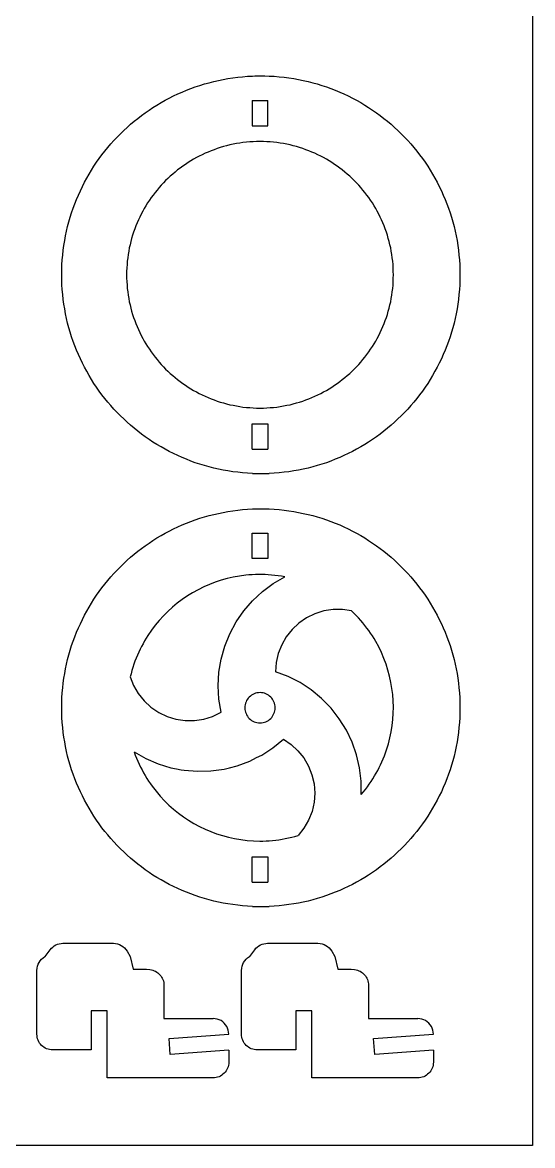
# Model space of a CAD drawing. Extents: x -322 to 322, y -250 to 250.
# Drawn here: x 222.2 to 322.5, y -249.5 to -28.4 of the extents above; entities that cross this region are included whole.
import ezdxf

# ---------------------------------------------------------------- set-up
doc = ezdxf.new("R2010")
doc.units = 0
doc.header["$MEASUREMENT"] = 0
doc.layers.get('0').update_dxf_attribs({"linetype": 'CONTINUOUS'})

msp = doc.modelspace()

# ---------------------------------------------------------------- linework, layer by layer
for p, q in [((322.5, 249.5), (322.5, -249.5)), ((259.79, -39.98), (260.72, -39.77)), ((260.72, -39.77), (261.65, -39.58)), ((261.65, -39.58), (262.6, -39.41)), ((262.6, -39.41), (263.55, -39.26)), ((263.55, -39.26), (264.51, -39.14)), ((264.51, -39.14), (265.47, -39.04)), ((265.47, -39.04), (266.45, -38.96)), ((266.45, -38.96), (267.43, -38.91)), ((267.43, -38.91), (267.91, -38.89)), ((267.91, -38.89), (268.89, -38.88)), ((268.89, -38.88), (269.88, -38.89)), ((269.88, -38.89), (270.7, -38.91)), ((270.7, -38.91), (271.68, -38.96)), ((271.68, -38.96), (272.66, -39.04)), ((272.66, -39.04), (273.62, -39.14)), ((273.62, -39.14), (274.58, -39.26)), ((274.58, -39.26), (275.53, -39.41)), ((275.53, -39.41), (276.48, -39.58)), ((276.48, -39.58), (277.41, -39.77)), ((277.41, -39.77), (278.34, -39.98)), ((253.56, -42.06), (254.42, -41.7)), ((254.42, -41.7), (255.29, -41.37)), ((255.29, -41.37), (256.17, -41.05)), ((256.17, -41.05), (257.06, -40.75)), ((257.06, -40.75), (257.96, -40.47)), ((257.96, -40.47), (258.87, -40.22)), ((258.87, -40.22), (259.79, -39.98)), ((278.34, -39.98), (279.26, -40.22)), ((279.26, -40.22), (280.16, -40.47)), ((280.16, -40.47), (281.06, -40.75)), ((281.06, -40.75), (281.95, -41.05)), ((281.95, -41.05), (282.84, -41.37)), ((282.84, -41.37), (283.71, -41.7)), ((283.71, -41.7), (284.57, -42.06)), ((248.63, -44.62), (249.43, -44.15)), ((249.43, -44.15), (250.23, -43.69)), ((250.23, -43.69), (251.05, -43.26)), ((251.05, -43.26), (251.87, -42.84)), ((251.87, -42.84), (252.71, -42.44)), ((252.71, -42.44), (253.56, -42.06)), ((267.33, -43.7), (270.46, -43.7)), ((267.33, -43.7), (267.33, -48.69)), ((270.46, -48.69), (270.46, -43.7)), ((284.57, -42.06), (285.42, -42.44)), ((285.42, -42.44), (286.25, -42.84)), ((286.25, -42.84), (287.08, -43.26)), ((287.08, -43.26), (287.9, -43.69)), ((287.9, -43.69), (288.7, -44.15)), ((288.7, -44.15), (289.49, -44.62)), ((245.59, -46.68), (246.33, -46.14)), ((246.33, -46.14), (247.09, -45.62)), ((247.09, -45.62), (247.85, -45.11)), ((247.85, -45.11), (248.63, -44.62)), ((289.49, -44.62), (290.27, -45.11)), ((290.27, -45.11), (291.04, -45.62)), ((291.04, -45.62), (291.79, -46.14)), ((291.79, -46.14), (292.54, -46.68)), ((242.76, -49.02), (243.45, -48.41)), ((243.45, -48.41), (244.15, -47.82)), ((244.15, -47.82), (244.86, -47.24)), ((244.86, -47.24), (245.59, -46.68)), ((292.54, -46.68), (293.26, -47.24)), ((293.26, -47.24), (293.98, -47.82)), ((293.98, -47.82), (294.68, -48.41)), ((294.68, -48.41), (295.36, -49.02)), ((240.8, -50.93), (241.44, -50.28)), ((241.44, -50.28), (242.09, -49.64)), ((242.09, -49.64), (242.76, -49.02)), ((267.33, -48.69), (270.46, -48.69)), ((295.36, -49.02), (296.03, -49.64)), ((296.03, -49.64), (296.69, -50.28)), ((296.69, -50.28), (297.33, -50.93)), ((238.39, -53.69), (238.96, -52.98)), ((238.96, -52.98), (239.56, -52.28)), ((239.56, -52.28), (240.17, -51.6)), ((240.17, -51.6), (240.8, -50.93)), ((261.09, -52.99), (260.48, -53.19)), ((261.71, -52.81), (261.09, -52.99)), ((262.34, -52.64), (261.71, -52.81)), ((262.97, -52.49), (262.34, -52.64)), ((263.61, -52.35), (262.97, -52.49)), ((264.25, -52.22), (263.61, -52.35)), ((264.9, -52.12), (264.25, -52.22)), ((265.55, -52.03), (264.9, -52.12)), ((266.21, -51.95), (265.55, -52.03)), ((266.88, -51.89), (266.21, -51.95)), ((267.55, -51.85), (266.88, -51.89)), ((268.22, -51.82), (267.55, -51.85)), ((268.9, -51.81), (268.22, -51.82)), ((269.57, -51.82), (268.9, -51.81)), ((270.25, -51.85), (269.57, -51.82)), ((270.91, -51.89), (270.25, -51.85)), ((271.58, -51.95), (270.91, -51.89)), ((272.24, -52.03), (271.58, -51.95)), ((272.89, -52.12), (272.24, -52.03)), ((273.54, -52.22), (272.89, -52.12)), ((274.18, -52.35), (273.54, -52.22)), ((274.82, -52.49), (274.18, -52.35)), ((275.45, -52.64), (274.82, -52.49)), ((276.08, -52.81), (275.45, -52.64)), ((276.7, -52.99), (276.08, -52.81)), ((277.31, -53.19), (276.7, -52.99)), ((297.33, -50.93), (297.96, -51.6)), ((297.96, -51.6), (298.57, -52.28)), ((298.57, -52.28), (299.16, -52.98)), ((299.16, -52.98), (299.74, -53.69)), ((236.75, -55.9), (237.28, -55.15)), ((237.28, -55.15), (237.82, -54.41)), ((237.82, -54.41), (238.39, -53.69)), ((256.39, -54.98), (255.84, -55.29)), ((256.95, -54.69), (256.39, -54.98)), ((257.52, -54.4), (256.95, -54.69)), ((258.1, -54.13), (257.52, -54.4)), ((258.68, -53.88), (258.1, -54.13)), ((259.28, -53.63), (258.68, -53.88)), ((259.87, -53.41), (259.28, -53.63)), ((260.48, -53.19), (259.87, -53.41)), ((277.92, -53.41), (277.31, -53.19)), ((278.52, -53.63), (277.92, -53.41)), ((279.11, -53.88), (278.52, -53.63)), ((279.69, -54.13), (279.11, -53.88)), ((280.27, -54.4), (279.69, -54.13)), ((280.84, -54.69), (280.27, -54.4)), ((281.4, -54.98), (280.84, -54.69)), ((281.95, -55.29), (281.4, -54.98)), ((299.74, -53.69), (300.3, -54.41)), ((300.3, -54.41), (300.85, -55.15)), ((300.85, -55.15), (301.38, -55.9)), ((235.27, -58.23), (235.75, -57.44)), ((235.75, -57.44), (236.24, -56.67)), ((236.24, -56.67), (236.75, -55.9)), ((252.7, -57.41), (252.21, -57.81)), ((253.2, -57.03), (252.7, -57.41)), ((253.71, -56.66), (253.2, -57.03)), ((254.23, -56.3), (253.71, -56.66)), ((254.75, -55.95), (254.23, -56.3)), ((255.29, -55.61), (254.75, -55.95)), ((255.84, -55.29), (255.29, -55.61)), ((282.5, -55.61), (281.95, -55.29)), ((283.04, -55.95), (282.5, -55.61)), ((283.56, -56.3), (283.04, -55.95)), ((284.08, -56.66), (283.56, -56.3)), ((284.59, -57.03), (284.08, -56.66)), ((285.09, -57.41), (284.59, -57.03)), ((285.58, -57.81), (285.09, -57.41)), ((301.38, -55.9), (301.89, -56.67)), ((301.89, -56.67), (302.38, -57.44)), ((302.38, -57.44), (302.86, -58.23)), ((234.38, -59.84), (234.82, -59.03)), ((234.82, -59.03), (235.27, -58.23)), ((250.34, -59.5), (249.9, -59.95)), ((250.79, -59.06), (250.34, -59.5)), ((251.25, -58.63), (250.79, -59.06)), ((251.73, -58.21), (251.25, -58.63)), ((252.21, -57.81), (251.73, -58.21)), ((286.06, -58.21), (285.58, -57.81)), ((286.54, -58.63), (286.06, -58.21)), ((287, -59.06), (286.54, -58.63)), ((287.45, -59.5), (287, -59.06)), ((287.89, -59.95), (287.45, -59.5)), ((302.86, -58.23), (303.31, -59.03)), ((303.31, -59.03), (303.75, -59.84)), ((233.17, -62.34), (233.56, -61.5)), ((233.56, -61.5), (233.96, -60.66)), ((233.96, -60.66), (234.38, -59.84)), ((248.25, -61.85), (247.87, -62.35)), ((248.65, -61.36), (248.25, -61.85)), ((249.06, -60.88), (248.65, -61.36)), ((249.47, -60.41), (249.06, -60.88)), ((249.9, -59.95), (249.47, -60.41)), ((288.32, -60.41), (287.89, -59.95)), ((288.73, -60.88), (288.32, -60.41)), ((289.14, -61.36), (288.73, -60.88)), ((289.54, -61.85), (289.14, -61.36)), ((289.92, -62.35), (289.54, -61.85)), ((303.75, -59.84), (304.17, -60.66)), ((304.17, -60.66), (304.57, -61.5)), ((304.57, -61.5), (304.95, -62.34)), ((232.15, -64.93), (232.47, -64.06)), ((232.47, -64.06), (232.81, -63.19)), ((232.81, -63.19), (233.17, -62.34)), ((246.79, -63.91), (246.46, -64.45)), ((247.14, -63.38), (246.79, -63.91)), ((247.5, -62.86), (247.14, -63.38)), ((247.87, -62.35), (247.5, -62.86)), ((290.29, -62.86), (289.92, -62.35)), ((290.65, -63.38), (290.29, -62.86)), ((291, -63.91), (290.65, -63.38)), ((291.33, -64.45), (291, -63.91)), ((304.95, -62.34), (305.32, -63.19)), ((305.32, -63.19), (305.66, -64.06)), ((305.66, -64.06), (305.98, -64.93)), ((231.56, -66.71), (231.84, -65.82)), ((231.84, -65.82), (232.15, -64.93)), ((245.53, -66.11), (245.25, -66.68)), ((245.83, -65.55), (245.53, -66.11)), ((246.13, -64.99), (245.83, -65.55)), ((246.46, -64.45), (246.13, -64.99)), ((291.66, -64.99), (291.33, -64.45)), ((291.96, -65.55), (291.66, -64.99)), ((292.26, -66.11), (291.96, -65.55)), ((292.54, -66.68), (292.26, -66.11)), ((305.98, -64.93), (306.28, -65.82)), ((306.28, -65.82), (306.57, -66.71)), ((230.85, -69.44), (231.06, -68.52)), ((231.06, -68.52), (231.3, -67.61)), ((231.3, -67.61), (231.56, -66.71)), ((244.48, -68.43), (244.25, -69.03)), ((244.72, -67.84), (244.48, -68.43)), ((244.98, -67.25), (244.72, -67.84)), ((245.25, -66.68), (244.98, -67.25)), ((292.81, -67.25), (292.54, -66.68)), ((293.07, -67.84), (292.81, -67.25)), ((293.31, -68.43), (293.07, -67.84)), ((293.54, -69.03), (293.31, -68.43)), ((306.57, -66.71), (306.83, -67.61)), ((306.83, -67.61), (307.07, -68.52)), ((307.07, -68.52), (307.28, -69.44)), ((230.48, -71.3), (230.65, -70.37)), ((230.65, -70.37), (230.85, -69.44)), ((243.84, -70.25), (243.65, -70.87)), ((244.04, -69.64), (243.84, -70.25)), ((244.25, -69.03), (244.04, -69.64)), ((293.75, -69.64), (293.54, -69.03)), ((293.95, -70.25), (293.75, -69.64)), ((294.14, -70.87), (293.95, -70.25)), ((307.28, -69.44), (307.48, -70.37)), ((307.48, -70.37), (307.65, -71.3)), ((230.19, -73.2), (230.32, -72.25)), ((230.32, -72.25), (230.48, -71.3)), ((243.19, -72.76), (243.07, -73.41)), ((243.33, -72.13), (243.19, -72.76)), ((243.48, -71.49), (243.33, -72.13)), ((243.65, -70.87), (243.48, -71.49)), ((294.31, -71.49), (294.14, -70.87)), ((294.46, -72.13), (294.31, -71.49)), ((294.6, -72.76), (294.46, -72.13)), ((294.72, -73.41), (294.6, -72.76)), ((307.65, -71.3), (307.8, -72.25)), ((307.8, -72.25), (307.93, -73.2)), ((229.95, -76.08), (230, -75.12)), ((230, -75.12), (230.09, -74.15)), ((230.09, -74.15), (230.19, -73.2)), ((242.87, -74.71), (242.79, -75.37)), ((242.96, -74.06), (242.87, -74.71)), ((243.07, -73.41), (242.96, -74.06)), ((294.83, -74.06), (294.72, -73.41)), ((294.92, -74.71), (294.83, -74.06)), ((295, -75.37), (294.92, -74.71)), ((307.93, -73.2), (308.04, -74.15)), ((308.04, -74.15), (308.12, -75.12)), ((308.12, -75.12), (308.18, -76.08)), ((229.9, -78.04), (229.91, -77.06)), ((229.91, -77.06), (229.95, -76.08)), ((242.67, -77.37), (242.66, -78.05)), ((242.69, -76.7), (242.67, -77.37)), ((242.74, -76.03), (242.69, -76.7)), ((242.79, -75.37), (242.74, -76.03)), ((295.06, -76.03), (295, -75.37)), ((295.1, -76.7), (295.06, -76.03)), ((295.12, -77.37), (295.1, -76.7)), ((295.13, -78.05), (295.12, -77.37)), ((308.18, -76.08), (308.22, -77.06)), ((308.22, -77.06), (308.23, -78.04)), ((229.91, -79.02), (229.9, -78.04)), ((229.95, -80), (229.91, -79.02)), ((242.66, -78.05), (242.67, -78.73)), ((242.67, -78.73), (242.69, -79.4)), ((242.69, -79.4), (242.74, -80.07)), ((295.06, -80.07), (295.1, -79.4)), ((295.1, -79.4), (295.12, -78.73)), ((295.12, -78.73), (295.13, -78.05)), ((308.22, -79.02), (308.18, -80)), ((308.23, -78.04), (308.22, -79.02)), ((230, -80.97), (229.95, -80)), ((230.09, -81.93), (230, -80.97)), ((242.74, -80.07), (242.79, -80.73)), ((242.79, -80.73), (242.87, -81.39)), ((242.87, -81.39), (242.96, -82.05)), ((294.83, -82.05), (294.92, -81.39)), ((294.92, -81.39), (295, -80.73)), ((295, -80.73), (295.06, -80.07)), ((308.12, -80.97), (308.04, -81.93)), ((308.18, -80), (308.12, -80.97)), ((230.19, -82.89), (230.09, -81.93)), ((230.32, -83.84), (230.19, -82.89)), ((230.48, -84.78), (230.32, -83.84)), ((242.96, -82.05), (243.07, -82.7)), ((243.07, -82.7), (243.19, -83.34)), ((243.19, -83.34), (243.33, -83.98)), ((243.33, -83.98), (243.48, -84.61)), ((294.31, -84.61), (294.46, -83.98)), ((294.46, -83.98), (294.6, -83.34)), ((294.6, -83.34), (294.72, -82.7)), ((294.72, -82.7), (294.83, -82.05)), ((307.8, -83.84), (307.65, -84.78)), ((307.93, -82.89), (307.8, -83.84)), ((308.04, -81.93), (307.93, -82.89)), ((230.65, -85.71), (230.48, -84.78)), ((230.85, -86.64), (230.65, -85.71)), ((243.48, -84.61), (243.65, -85.23)), ((243.65, -85.23), (243.84, -85.85)), ((243.84, -85.85), (244.04, -86.47)), ((293.75, -86.47), (293.95, -85.85)), ((293.95, -85.85), (294.14, -85.23)), ((294.14, -85.23), (294.31, -84.61)), ((307.48, -85.71), (307.28, -86.64)), ((307.65, -84.78), (307.48, -85.71)), ((231.06, -87.56), (230.85, -86.64)), ((231.3, -88.47), (231.06, -87.56)), ((244.04, -86.47), (244.25, -87.07)), ((244.25, -87.07), (244.48, -87.67)), ((244.48, -87.67), (244.72, -88.26)), ((244.72, -88.26), (244.98, -88.85)), ((292.81, -88.85), (293.07, -88.26)), ((293.07, -88.26), (293.31, -87.67)), ((293.31, -87.67), (293.54, -87.07)), ((293.54, -87.07), (293.75, -86.47)), ((307.07, -87.56), (306.83, -88.47)), ((307.28, -86.64), (307.07, -87.56)), ((231.56, -89.37), (231.3, -88.47)), ((231.84, -90.27), (231.56, -89.37)), ((232.15, -91.15), (231.84, -90.27)), ((244.98, -88.85), (245.25, -89.43)), ((245.25, -89.43), (245.53, -90)), ((245.53, -90), (245.83, -90.56)), ((245.83, -90.56), (246.13, -91.11)), ((291.66, -91.11), (291.96, -90.56)), ((291.96, -90.56), (292.26, -90)), ((292.26, -90), (292.54, -89.43)), ((292.54, -89.43), (292.81, -88.85)), ((306.28, -90.27), (305.98, -91.15)), ((306.57, -89.37), (306.28, -90.27)), ((306.83, -88.47), (306.57, -89.37)), ((232.47, -92.02), (232.15, -91.15)), ((232.81, -92.89), (232.47, -92.02)), ((246.13, -91.11), (246.46, -91.66)), ((246.46, -91.66), (246.79, -92.19)), ((246.79, -92.19), (247.14, -92.72)), ((247.14, -92.72), (247.5, -93.24)), ((290.29, -93.24), (290.65, -92.72)), ((290.65, -92.72), (291, -92.19)), ((291, -92.19), (291.33, -91.66)), ((291.33, -91.66), (291.66, -91.11)), ((305.66, -92.02), (305.32, -92.89)), ((305.98, -91.15), (305.66, -92.02)), ((233.17, -93.74), (232.81, -92.89)), ((233.56, -94.59), (233.17, -93.74)), ((233.96, -95.42), (233.56, -94.59)), ((247.5, -93.24), (247.87, -93.75)), ((247.87, -93.75), (248.25, -94.25)), ((248.25, -94.25), (248.65, -94.74)), ((248.65, -94.74), (249.06, -95.22)), ((288.73, -95.22), (289.14, -94.74)), ((289.14, -94.74), (289.54, -94.25)), ((289.54, -94.25), (289.92, -93.75)), ((289.92, -93.75), (290.29, -93.24)), ((304.57, -94.59), (304.17, -95.42)), ((304.95, -93.74), (304.57, -94.59)), ((305.32, -92.89), (304.95, -93.74)), ((234.38, -96.24), (233.96, -95.42)), ((234.82, -97.05), (234.38, -96.24)), ((235.27, -97.85), (234.82, -97.05)), ((249.06, -95.22), (249.47, -95.69)), ((249.47, -95.69), (249.9, -96.15)), ((249.9, -96.15), (250.34, -96.6)), ((250.34, -96.6), (250.79, -97.04)), ((250.79, -97.04), (251.25, -97.47)), ((286.54, -97.47), (287, -97.04)), ((287, -97.04), (287.45, -96.6)), ((287.45, -96.6), (287.89, -96.15)), ((287.89, -96.15), (288.32, -95.69)), ((288.32, -95.69), (288.73, -95.22)), ((303.31, -97.05), (302.86, -97.85)), ((303.75, -96.24), (303.31, -97.05)), ((304.17, -95.42), (303.75, -96.24)), ((235.75, -98.64), (235.27, -97.85)), ((236.24, -99.42), (235.75, -98.64)), ((236.75, -100.18), (236.24, -99.42)), ((251.25, -97.47), (251.73, -97.89)), ((251.73, -97.89), (252.21, -98.3)), ((252.21, -98.3), (252.7, -98.69)), ((252.7, -98.69), (253.2, -99.08)), ((253.2, -99.08), (253.71, -99.45)), ((253.71, -99.45), (254.23, -99.81)), ((283.56, -99.81), (284.08, -99.45)), ((284.08, -99.45), (284.59, -99.08)), ((284.59, -99.08), (285.09, -98.69)), ((285.09, -98.69), (285.58, -98.3)), ((285.58, -98.3), (286.06, -97.89)), ((286.06, -97.89), (286.54, -97.47)), ((301.89, -99.42), (301.38, -100.18)), ((302.38, -98.64), (301.89, -99.42)), ((302.86, -97.85), (302.38, -98.64)), ((237.28, -100.93), (236.75, -100.18)), ((237.82, -101.67), (237.28, -100.93)), ((238.39, -102.39), (237.82, -101.67)), ((254.23, -99.81), (254.75, -100.15)), ((254.75, -100.15), (255.29, -100.49)), ((255.29, -100.49), (255.84, -100.81)), ((255.84, -100.81), (256.39, -101.12)), ((256.39, -101.12), (256.95, -101.42)), ((256.95, -101.42), (257.52, -101.7)), ((257.52, -101.7), (258.1, -101.97)), ((279.69, -101.97), (280.27, -101.7)), ((280.27, -101.7), (280.84, -101.42)), ((280.84, -101.42), (281.4, -101.12)), ((281.4, -101.12), (281.95, -100.81)), ((281.95, -100.81), (282.5, -100.49)), ((282.5, -100.49), (283.04, -100.15)), ((283.04, -100.15), (283.56, -99.81)), ((300.3, -101.67), (299.74, -102.39)), ((300.85, -100.93), (300.3, -101.67)), ((301.38, -100.18), (300.85, -100.93)), ((238.96, -103.1), (238.39, -102.39)), ((239.56, -103.8), (238.96, -103.1)), ((240.17, -104.48), (239.56, -103.8)), ((258.1, -101.97), (258.68, -102.23)), ((258.68, -102.23), (259.28, -102.47)), ((259.28, -102.47), (259.87, -102.7)), ((259.87, -102.7), (260.48, -102.91)), ((260.48, -102.91), (261.09, -103.11)), ((261.09, -103.11), (261.71, -103.29)), ((261.71, -103.29), (262.34, -103.46)), ((262.34, -103.46), (262.97, -103.62)), ((262.97, -103.62), (263.61, -103.75)), ((263.61, -103.75), (264.25, -103.88)), ((264.25, -103.88), (264.9, -103.99)), ((272.89, -103.99), (273.54, -103.88)), ((273.54, -103.88), (274.18, -103.75)), ((274.18, -103.75), (274.82, -103.62)), ((274.82, -103.62), (275.45, -103.46)), ((275.45, -103.46), (276.08, -103.29)), ((276.08, -103.29), (276.7, -103.11)), ((276.7, -103.11), (277.31, -102.91)), ((277.31, -102.91), (277.92, -102.7)), ((277.92, -102.7), (278.52, -102.47)), ((278.52, -102.47), (279.11, -102.23)), ((279.11, -102.23), (279.69, -101.97)), ((298.57, -103.8), (297.96, -104.48)), ((299.16, -103.1), (298.57, -103.8)), ((299.74, -102.39), (299.16, -103.1)), ((240.8, -105.15), (240.17, -104.48)), ((241.44, -105.8), (240.8, -105.15)), ((242.09, -106.44), (241.44, -105.8)), ((264.9, -103.99), (265.55, -104.08)), ((265.55, -104.08), (266.21, -104.15)), ((266.21, -104.15), (266.88, -104.21)), ((266.88, -104.21), (267.55, -104.25)), ((267.55, -104.25), (268.22, -104.28)), ((268.22, -104.28), (268.9, -104.29)), ((268.9, -104.29), (269.57, -104.28)), ((269.57, -104.28), (270.25, -104.25)), ((270.25, -104.25), (270.91, -104.21)), ((270.91, -104.21), (271.58, -104.15)), ((271.58, -104.15), (272.24, -104.08)), ((272.24, -104.08), (272.89, -103.99)), ((296.69, -105.8), (296.03, -106.44)), ((297.33, -105.15), (296.69, -105.8)), ((297.96, -104.48), (297.33, -105.15)), ((242.76, -107.07), (242.09, -106.44)), ((243.45, -107.67), (242.76, -107.07)), ((244.15, -108.27), (243.45, -107.67)), ((244.86, -108.84), (244.15, -108.27)), ((267.33, -112.41), (267.33, -107.41)), ((267.33, -107.41), (270.46, -107.41)), ((270.46, -107.41), (270.46, -112.41)), ((293.98, -108.27), (293.26, -108.84)), ((294.68, -107.67), (293.98, -108.27)), ((295.36, -107.07), (294.68, -107.67)), ((296.03, -106.44), (295.36, -107.07)), ((245.59, -109.4), (244.86, -108.84)), ((246.33, -109.94), (245.59, -109.4)), ((247.09, -110.47), (246.33, -109.94)), ((247.85, -110.98), (247.09, -110.47)), ((291.04, -110.47), (290.27, -110.98)), ((291.79, -109.94), (291.04, -110.47)), ((292.54, -109.4), (291.79, -109.94)), ((293.26, -108.84), (292.54, -109.4)), ((248.63, -111.47), (247.85, -110.98)), ((249.43, -111.94), (248.63, -111.47)), ((250.23, -112.39), (249.43, -111.94)), ((251.05, -112.83), (250.23, -112.39)), ((267.33, -112.41), (270.46, -112.41)), ((287.9, -112.39), (287.08, -112.83)), ((288.7, -111.94), (287.9, -112.39)), ((289.49, -111.47), (288.7, -111.94)), ((290.27, -110.98), (289.49, -111.47)), ((251.87, -113.24), (251.05, -112.83)), ((252.71, -113.64), (251.87, -113.24)), ((253.56, -114.02), (252.71, -113.64)), ((254.42, -114.38), (253.56, -114.02)), ((255.29, -114.72), (254.42, -114.38)), ((256.17, -115.04), (255.29, -114.72)), ((282.84, -114.72), (281.95, -115.04)), ((283.71, -114.38), (282.84, -114.72)), ((284.57, -114.02), (283.71, -114.38)), ((285.42, -113.64), (284.57, -114.02)), ((286.25, -113.24), (285.42, -113.64)), ((287.08, -112.83), (286.25, -113.24)), ((257.06, -115.33), (256.17, -115.04)), ((257.96, -115.61), (257.06, -115.33)), ((258.87, -115.87), (257.96, -115.61)), ((259.79, -116.1), (258.87, -115.87)), ((260.72, -116.31), (259.79, -116.1)), ((261.65, -116.51), (260.72, -116.31)), ((262.6, -116.67), (261.65, -116.51)), ((263.55, -116.82), (262.6, -116.67)), ((264.51, -116.94), (263.55, -116.82)), ((265.47, -117.04), (264.51, -116.94)), ((266.45, -117.12), (265.47, -117.04)), ((267.43, -117.17), (266.45, -117.12)), ((267.43, -117.17), (268.25, -117.19)), ((268.25, -117.19), (269.23, -117.2)), ((269.23, -117.2), (270.21, -117.19)), ((270.21, -117.19), (270.7, -117.17)), ((271.68, -117.12), (270.7, -117.17)), ((272.66, -117.04), (271.68, -117.12)), ((273.62, -116.94), (272.66, -117.04)), ((274.58, -116.82), (273.62, -116.94)), ((275.53, -116.67), (274.58, -116.82)), ((276.48, -116.51), (275.53, -116.67)), ((277.41, -116.31), (276.48, -116.51)), ((278.34, -116.1), (277.41, -116.31)), ((279.26, -115.87), (278.34, -116.1)), ((280.16, -115.61), (279.26, -115.87)), ((281.06, -115.33), (280.16, -115.61)), ((281.95, -115.04), (281.06, -115.33)), ((256.17, -126.3), (257.06, -126)), ((257.06, -126), (257.96, -125.72)), ((257.96, -125.72), (258.87, -125.47)), ((258.87, -125.47), (259.79, -125.23)), ((259.79, -125.23), (260.72, -125.02)), ((260.72, -125.02), (261.65, -124.83)), ((261.65, -124.83), (262.6, -124.66)), ((262.6, -124.66), (263.55, -124.51)), ((263.55, -124.51), (264.51, -124.39)), ((264.51, -124.39), (265.47, -124.29)), ((265.47, -124.29), (266.45, -124.21)), ((266.45, -124.21), (267.43, -124.16)), ((267.43, -124.16), (267.91, -124.14)), ((267.91, -124.14), (268.89, -124.13)), ((268.89, -124.13), (269.88, -124.14)), ((269.88, -124.14), (270.7, -124.16)), ((270.7, -124.16), (271.68, -124.21)), ((271.68, -124.21), (272.66, -124.29)), ((272.66, -124.29), (273.62, -124.39)), ((273.62, -124.39), (274.58, -124.51)), ((274.58, -124.51), (275.53, -124.66)), ((275.53, -124.66), (276.48, -124.83)), ((276.48, -124.83), (277.41, -125.02)), ((277.41, -125.02), (278.34, -125.23)), ((278.34, -125.23), (279.26, -125.47)), ((279.26, -125.47), (280.16, -125.72)), ((280.16, -125.72), (281.06, -126)), ((281.06, -126), (281.95, -126.3)), ((251.05, -128.51), (251.87, -128.09)), ((251.87, -128.09), (252.71, -127.69)), ((252.71, -127.69), (253.56, -127.31)), ((253.56, -127.31), (254.42, -126.95)), ((254.42, -126.95), (255.29, -126.62)), ((255.29, -126.62), (256.17, -126.3)), ((281.95, -126.3), (282.84, -126.62)), ((282.84, -126.62), (283.71, -126.95)), ((283.71, -126.95), (284.57, -127.31)), ((284.57, -127.31), (285.42, -127.69)), ((285.42, -127.69), (286.25, -128.09)), ((286.25, -128.09), (287.08, -128.51)), ((247.09, -130.87), (247.85, -130.36)), ((247.85, -130.36), (248.63, -129.87)), ((248.63, -129.87), (249.43, -129.4)), ((249.43, -129.4), (250.23, -128.94)), ((250.23, -128.94), (251.05, -128.51)), ((267.33, -133.94), (267.33, -128.95)), ((267.33, -128.95), (270.46, -128.95)), ((270.46, -128.95), (270.46, -133.94)), ((287.08, -128.51), (287.9, -128.94)), ((287.9, -128.94), (288.7, -129.4)), ((288.7, -129.4), (289.49, -129.87)), ((289.49, -129.87), (290.27, -130.36)), ((290.27, -130.36), (291.04, -130.87)), ((244.15, -133.07), (244.86, -132.49)), ((244.86, -132.49), (245.59, -131.93)), ((245.59, -131.93), (246.33, -131.39)), ((246.33, -131.39), (247.09, -130.87)), ((291.04, -130.87), (291.79, -131.39)), ((291.79, -131.39), (292.54, -131.93)), ((292.54, -131.93), (293.26, -132.49)), ((293.26, -132.49), (293.98, -133.07)), ((241.44, -135.53), (242.09, -134.89)), ((242.09, -134.89), (242.76, -134.27)), ((242.76, -134.27), (243.45, -133.66)), ((243.45, -133.66), (244.15, -133.07)), ((270.46, -133.94), (267.33, -133.94)), ((293.98, -133.07), (294.68, -133.66)), ((294.68, -133.66), (295.36, -134.27)), ((295.36, -134.27), (296.03, -134.89)), ((296.03, -134.89), (296.69, -135.53)), ((239.56, -137.53), (240.17, -136.85)), ((240.17, -136.85), (240.8, -136.18)), ((240.8, -136.18), (241.44, -135.53)), ((267.36, -137.1), (266.73, -137.15)), ((267.99, -137.08), (267.36, -137.1)), ((268.62, -137.06), (267.99, -137.08)), ((269.26, -137.06), (268.62, -137.06)), ((269.89, -137.08), (269.26, -137.06)), ((270.53, -137.11), (269.89, -137.08)), ((296.69, -135.53), (297.33, -136.18)), ((297.33, -136.18), (297.96, -136.85)), ((297.96, -136.85), (298.57, -137.53)), ((237.82, -139.66), (238.39, -138.94)), ((238.39, -138.94), (238.96, -138.23)), ((238.96, -138.23), (239.56, -137.53)), ((258.94, -139.02), (257.82, -139.52)), ((260.09, -138.58), (258.94, -139.02)), ((261.26, -138.2), (260.09, -138.58)), ((262.44, -137.87), (261.26, -138.2)), ((263.65, -137.59), (262.44, -137.87)), ((264.87, -137.37), (263.65, -137.59)), ((266.11, -137.21), (264.87, -137.37)), ((266.73, -137.15), (266.11, -137.21)), ((269.36, -140.43), (271.47, -138.85)), ((271.17, -137.16), (270.53, -137.11)), ((271.82, -137.23), (271.17, -137.16)), ((271.47, -138.85), (273.75, -137.52)), ((272.46, -137.31), (271.82, -137.23)), ((273.1, -137.4), (272.46, -137.31)), ((273.75, -137.52), (273.1, -137.4)), ((298.57, -137.53), (299.16, -138.23)), ((299.16, -138.23), (299.74, -138.94)), ((299.74, -138.94), (300.3, -139.66)), ((236.24, -141.92), (236.75, -141.15)), ((236.75, -141.15), (237.28, -140.4)), ((237.28, -140.4), (237.82, -139.66)), ((254.61, -141.29), (253.6, -141.98)), ((255.65, -140.65), (254.61, -141.29)), ((256.72, -140.06), (255.65, -140.65)), ((257.82, -139.52), (256.72, -140.06)), ((267.43, -142.23), (269.36, -140.43)), ((300.3, -139.66), (300.85, -140.4)), ((300.85, -140.4), (301.38, -141.15)), ((301.38, -141.15), (301.89, -141.92)), ((234.82, -144.28), (235.27, -143.48)), ((235.27, -143.48), (235.75, -142.69)), ((235.75, -142.69), (236.24, -141.92)), ((251.68, -143.5), (250.78, -144.32)), ((252.63, -142.72), (251.68, -143.5)), ((253.6, -141.98), (252.63, -142.72)), ((265.7, -144.23), (267.43, -142.23)), ((301.89, -141.92), (302.38, -142.69)), ((302.38, -142.69), (302.86, -143.48)), ((302.86, -143.48), (303.31, -144.28)), ((233.56, -146.75), (233.96, -145.91)), ((233.96, -145.91), (234.38, -145.09)), ((234.38, -145.09), (234.82, -144.28)), ((249.91, -145.19), (249.08, -146.1)), ((250.78, -144.32), (249.91, -145.19)), ((264.21, -146.4), (265.7, -144.23)), ((278.06, -145.58), (276.55, -146.62)), ((279.71, -144.78), (278.06, -145.58)), ((281.46, -144.24), (279.71, -144.78)), ((283.27, -143.96), (281.46, -144.24)), ((285.1, -143.96), (283.27, -143.96)), ((286.91, -144.23), (285.1, -143.96)), ((287.38, -144.69), (286.91, -144.23)), ((287.84, -145.15), (287.38, -144.69)), ((288.28, -145.62), (287.84, -145.15)), ((288.71, -146.11), (288.28, -145.62)), ((303.31, -144.28), (303.75, -145.09)), ((303.75, -145.09), (304.17, -145.91)), ((304.17, -145.91), (304.57, -146.75)), ((232.81, -148.44), (233.17, -147.59)), ((233.17, -147.59), (233.56, -146.75)), ((247.55, -148.04), (246.85, -149.07)), ((248.29, -147.05), (247.55, -148.04)), ((249.08, -146.1), (248.29, -147.05)), ((262.96, -148.72), (264.21, -146.4)), ((275.21, -147.87), (274.07, -149.31)), ((276.55, -146.62), (275.21, -147.87)), ((289.13, -146.6), (288.71, -146.11)), ((289.53, -147.09), (289.13, -146.6)), ((289.92, -147.6), (289.53, -147.09)), ((290.29, -148.11), (289.92, -147.6)), ((290.65, -148.63), (290.29, -148.11)), ((304.57, -146.75), (304.95, -147.59)), ((304.95, -147.59), (305.32, -148.44)), ((231.84, -151.07), (232.15, -150.18)), ((232.15, -150.18), (232.47, -149.31)), ((232.47, -149.31), (232.81, -148.44)), ((246.2, -150.13), (245.89, -150.68)), ((246.85, -149.07), (246.2, -150.13)), ((261.97, -151.17), (262.96, -148.72)), ((274.07, -149.31), (273.16, -150.9)), ((291, -149.16), (290.65, -148.63)), ((291.33, -149.69), (291, -149.16)), ((291.65, -150.23), (291.33, -149.69)), ((292.25, -151.33), (291.65, -150.23)), ((305.32, -148.44), (305.66, -149.31)), ((305.66, -149.31), (305.98, -150.18)), ((305.98, -150.18), (306.28, -151.07)), ((231.3, -152.86), (231.56, -151.96)), ((231.56, -151.96), (231.84, -151.07)), ((245.04, -152.37), (244.78, -152.95)), ((245.31, -151.79), (245.04, -152.37)), ((245.59, -151.23), (245.31, -151.79)), ((245.89, -150.68), (245.59, -151.23)), ((261.25, -153.71), (261.97, -151.17)), ((273.16, -150.9), (272.5, -152.6)), ((292.79, -152.45), (292.25, -151.33)), ((293.27, -153.58), (292.79, -152.45)), ((306.28, -151.07), (306.57, -151.96)), ((306.57, -151.96), (306.83, -152.86)), ((230.65, -155.62), (230.85, -154.69)), ((230.85, -154.69), (231.06, -153.77)), ((231.06, -153.77), (231.3, -152.86)), ((244.09, -154.74), (243.89, -155.35)), ((244.31, -154.13), (244.09, -154.74)), ((244.54, -153.53), (244.31, -154.13)), ((244.78, -152.95), (244.54, -153.53)), ((260.81, -156.31), (261.25, -153.71)), ((272.09, -154.39), (271.96, -156.22)), ((272.5, -152.6), (272.09, -154.39)), ((293.7, -154.74), (293.27, -153.58)), ((294.07, -155.91), (293.7, -154.74)), ((306.83, -152.86), (307.07, -153.77)), ((307.07, -153.77), (307.28, -154.69)), ((307.28, -154.69), (307.48, -155.62)), ((230.32, -157.5), (230.48, -156.55)), ((230.48, -156.55), (230.65, -155.62)), ((243.53, -156.6), (243.37, -157.23)), ((243.7, -155.97), (243.53, -156.6)), ((243.89, -155.35), (243.7, -155.97)), ((260.67, -158.95), (260.81, -156.31)), ((274.43, -157.15), (271.96, -156.22)), ((294.39, -157.1), (294.07, -155.91)), ((307.48, -155.62), (307.65, -156.55)), ((307.65, -156.55), (307.8, -157.5)), ((230.09, -159.4), (230.19, -158.45)), ((230.19, -158.45), (230.32, -157.5)), ((243.37, -157.23), (244.04, -158.94)), ((244.04, -158.94), (244.96, -160.52)), ((260.8, -161.58), (260.67, -158.95)), ((276.78, -158.35), (274.43, -157.15)), ((278.99, -159.8), (276.78, -158.35)), ((294.65, -158.3), (294.39, -157.1)), ((294.86, -159.5), (294.65, -158.3)), ((307.8, -157.5), (307.93, -158.45)), ((307.93, -158.45), (308.04, -159.4)), ((229.91, -162.31), (229.95, -161.33)), ((229.95, -161.33), (230, -160.37)), ((230, -160.37), (230.09, -159.4)), ((244.96, -160.52), (246.1, -161.96)), ((266.59, -161.4), (266.42, -161.63)), ((266.79, -161.19), (266.59, -161.4)), ((267, -161), (266.79, -161.19)), ((267.23, -160.83), (267, -161)), ((267.47, -160.68), (267.23, -160.83)), ((267.73, -160.55), (267.47, -160.68)), ((268.01, -160.45), (267.73, -160.55)), ((268.29, -160.38), (268.01, -160.45)), ((268.59, -160.33), (268.29, -160.38)), ((268.9, -160.32), (268.59, -160.33)), ((269.2, -160.33), (268.9, -160.32)), ((269.5, -160.38), (269.2, -160.33)), ((269.78, -160.45), (269.5, -160.38)), ((270.06, -160.55), (269.78, -160.45)), ((270.32, -160.68), (270.06, -160.55)), ((270.56, -160.83), (270.32, -160.68)), ((270.79, -161), (270.56, -160.83)), ((271.01, -161.19), (270.79, -161)), ((271.2, -161.4), (271.01, -161.19)), ((271.37, -161.63), (271.2, -161.4)), ((281.02, -161.48), (278.99, -159.8)), ((295, -160.72), (294.86, -159.5)), ((295.1, -161.94), (295, -160.72)), ((308.04, -159.4), (308.12, -160.37)), ((308.12, -160.37), (308.18, -161.33)), ((308.18, -161.33), (308.22, -162.31)), ((229.9, -163.29), (229.91, -162.31)), ((229.91, -164.27), (229.9, -163.29)), ((246.1, -161.96), (247.45, -163.2)), ((247.45, -163.2), (248.97, -164.23)), ((261.23, -164.18), (260.8, -161.58)), ((265.93, -163), (265.91, -163.3)), ((265.91, -163.3), (265.93, -163.61)), ((265.97, -162.7), (265.93, -163)), ((265.93, -163.61), (265.97, -163.9)), ((266.05, -162.41), (265.97, -162.7)), ((266.15, -162.14), (266.05, -162.41)), ((266.27, -161.88), (266.15, -162.14)), ((266.42, -161.63), (266.27, -161.88)), ((271.52, -161.88), (271.37, -161.63)), ((271.64, -162.14), (271.52, -161.88)), ((271.74, -162.41), (271.64, -162.14)), ((271.82, -162.7), (271.74, -162.41)), ((271.86, -163), (271.82, -162.7)), ((271.82, -163.9), (271.86, -163.61)), ((271.88, -163.3), (271.86, -163)), ((271.86, -163.61), (271.88, -163.3)), ((282.87, -163.37), (281.02, -161.48)), ((284.49, -165.45), (282.87, -163.37)), ((295.13, -163.16), (295.1, -161.94)), ((295.11, -164.38), (295.13, -163.16)), ((308.22, -162.31), (308.23, -163.29)), ((308.23, -163.29), (308.22, -164.27)), ((229.95, -165.25), (229.91, -164.27)), ((230, -166.22), (229.95, -165.25)), ((248.97, -164.23), (250.62, -165.02)), ((250.62, -165.02), (252.37, -165.56)), ((252.37, -165.56), (254.19, -165.83)), ((254.19, -165.83), (256.02, -165.82)), ((256.02, -165.82), (257.83, -165.54)), ((257.83, -165.54), (259.58, -164.99)), ((259.58, -164.99), (261.23, -164.18)), ((265.97, -163.9), (266.05, -164.19)), ((266.05, -164.19), (266.15, -164.46)), ((266.15, -164.46), (266.27, -164.72)), ((266.27, -164.72), (266.42, -164.97)), ((266.42, -164.97), (266.59, -165.2)), ((266.59, -165.2), (266.79, -165.41)), ((266.79, -165.41), (267, -165.6)), ((267, -165.6), (267.23, -165.78)), ((267.23, -165.78), (267.47, -165.92)), ((270.32, -165.92), (270.56, -165.78)), ((270.56, -165.78), (270.79, -165.6)), ((270.79, -165.6), (271.01, -165.41)), ((271.01, -165.41), (271.2, -165.2)), ((271.2, -165.2), (271.37, -164.97)), ((271.37, -164.97), (271.52, -164.72)), ((271.52, -164.72), (271.64, -164.46)), ((271.64, -164.46), (271.74, -164.19)), ((271.74, -164.19), (271.82, -163.9)), ((285.88, -167.69), (284.49, -165.45)), ((294.9, -166.82), (295.03, -165.6)), ((295.03, -165.6), (295.11, -164.38)), ((308.18, -165.25), (308.12, -166.22)), ((308.22, -164.27), (308.18, -165.25)), ((230.09, -167.18), (230, -166.22)), ((230.19, -168.14), (230.09, -167.18)), ((267.47, -165.92), (267.73, -166.05)), ((267.73, -166.05), (268.01, -166.15)), ((268.01, -166.15), (268.29, -166.22)), ((268.29, -166.22), (268.59, -166.27)), ((268.59, -166.27), (268.9, -166.28)), ((268.9, -166.28), (269.2, -166.27)), ((269.2, -166.27), (269.5, -166.22)), ((269.5, -166.22), (269.78, -166.15)), ((269.78, -166.15), (270.06, -166.05)), ((270.06, -166.05), (270.32, -165.92)), ((287.01, -170.07), (285.88, -167.69)), ((294.46, -169.24), (294.7, -168.03)), ((294.7, -168.03), (294.9, -166.82)), ((308.04, -167.18), (307.93, -168.14)), ((308.12, -166.22), (308.04, -167.18)), ((230.32, -169.09), (230.19, -168.14)), ((230.48, -170.03), (230.32, -169.09)), ((230.65, -170.96), (230.48, -170.03)), ((271.45, -171.17), (273.49, -169.5)), ((273.49, -169.5), (275.01, -170.52)), ((287.88, -172.56), (287.01, -170.07)), ((294.15, -170.43), (294.46, -169.24)), ((307.65, -170.03), (307.48, -170.96)), ((307.8, -169.09), (307.65, -170.03)), ((307.93, -168.14), (307.8, -169.09)), ((230.85, -171.89), (230.65, -170.96)), ((231.06, -172.81), (230.85, -171.89)), ((244.14, -171.99), (244.36, -172.61)), ((244.14, -171.99), (246.44, -173.29)), ((269.24, -172.61), (271.45, -171.17)), ((275.01, -170.52), (276.36, -171.76)), ((276.36, -171.76), (277.51, -173.19)), ((293.36, -172.78), (293.79, -171.61)), ((293.79, -171.61), (294.15, -170.43)), ((307.28, -171.89), (307.07, -172.81)), ((307.48, -170.96), (307.28, -171.89)), ((231.3, -173.72), (231.06, -172.81)), ((231.56, -174.62), (231.3, -173.72)), ((231.84, -175.52), (231.56, -174.62)), ((244.36, -172.61), (244.6, -173.21)), ((244.6, -173.21), (244.85, -173.81)), ((244.85, -173.81), (245.12, -174.4)), ((245.12, -174.4), (245.4, -174.98)), ((246.44, -173.29), (248.86, -174.34)), ((248.86, -174.34), (251.38, -175.11)), ((264.41, -174.72), (266.88, -173.79)), ((266.88, -173.79), (268.24, -173.11)), ((268.24, -173.11), (269.24, -172.61)), ((277.51, -173.19), (278.44, -174.78)), ((288.47, -175.14), (287.88, -172.56)), ((292.35, -175.07), (292.62, -174.51)), ((292.62, -174.51), (292.89, -173.94)), ((292.89, -173.94), (293.36, -172.78)), ((306.57, -174.62), (306.28, -175.52)), ((306.83, -173.72), (306.57, -174.62)), ((307.07, -172.81), (306.83, -173.72)), ((232.15, -176.4), (231.84, -175.52)), ((232.47, -177.27), (232.15, -176.4)), ((245.4, -174.98), (245.69, -175.55)), ((245.69, -175.55), (245.99, -176.11)), ((245.99, -176.11), (246.31, -176.66)), ((246.31, -176.66), (246.64, -177.2)), ((251.38, -175.11), (252.49, -175.32)), ((252.49, -175.32), (253.36, -175.49)), ((253.36, -175.49), (253.97, -175.6)), ((253.97, -175.6), (256.6, -175.81)), ((256.6, -175.81), (259.24, -175.73)), ((259.24, -175.73), (261.85, -175.37)), ((261.85, -175.37), (262.88, -175.11)), ((262.88, -175.11), (264.41, -174.72)), ((278.44, -174.78), (279.11, -176.48)), ((279.11, -176.48), (279.52, -178.27)), ((288.78, -177.76), (288.47, -175.14)), ((291.1, -177.28), (291.44, -176.73)), ((291.44, -176.73), (291.76, -176.19)), ((291.76, -176.19), (292.06, -175.63)), ((292.06, -175.63), (292.35, -175.07)), ((305.98, -176.4), (305.66, -177.27)), ((306.28, -175.52), (305.98, -176.4)), ((232.81, -178.14), (232.47, -177.27)), ((233.17, -178.99), (232.81, -178.14)), ((233.56, -179.84), (233.17, -178.99)), ((246.64, -177.2), (246.98, -177.73)), ((246.98, -177.73), (247.33, -178.25)), ((247.33, -178.25), (247.69, -178.76)), ((247.69, -178.76), (248.45, -179.75)), ((279.52, -178.27), (279.67, -180.1)), ((288.8, -180.4), (288.78, -177.76)), ((289.63, -179.38), (290.02, -178.87)), ((290.02, -178.87), (290.39, -178.34)), ((290.39, -178.34), (290.76, -177.81)), ((290.76, -177.81), (291.1, -177.28)), ((304.95, -178.99), (304.57, -179.84)), ((305.32, -178.14), (304.95, -178.99)), ((305.66, -177.27), (305.32, -178.14)), ((233.96, -180.67), (233.56, -179.84)), ((234.38, -181.49), (233.96, -180.67)), ((248.45, -179.75), (249.25, -180.7)), ((249.25, -180.7), (250.09, -181.61)), ((279.67, -180.1), (279.53, -181.92)), ((288.8, -180.4), (289.22, -179.89)), ((289.22, -179.89), (289.63, -179.38)), ((304.17, -180.67), (303.75, -181.49)), ((304.57, -179.84), (304.17, -180.67)), ((234.82, -182.3), (234.38, -181.49)), ((235.27, -183.1), (234.82, -182.3)), ((235.75, -183.89), (235.27, -183.1)), ((250.09, -181.61), (250.97, -182.47)), ((250.97, -182.47), (251.89, -183.29)), ((251.89, -183.29), (252.85, -184.06)), ((279.53, -181.92), (279.13, -183.71)), ((302.86, -183.1), (302.38, -183.89)), ((303.31, -182.3), (302.86, -183.1)), ((303.75, -181.49), (303.31, -182.3)), ((236.24, -184.67), (235.75, -183.89)), ((236.75, -185.43), (236.24, -184.67)), ((237.28, -186.18), (236.75, -185.43)), ((252.85, -184.06), (253.83, -184.79)), ((253.83, -184.79), (254.85, -185.46)), ((254.85, -185.46), (255.9, -186.09)), ((278.46, -185.42), (277.54, -187.01)), ((279.13, -183.71), (278.46, -185.42)), ((301.38, -185.43), (300.85, -186.18)), ((301.89, -184.67), (301.38, -185.43)), ((302.38, -183.89), (301.89, -184.67)), ((237.82, -186.92), (237.28, -186.18)), ((238.39, -187.64), (237.82, -186.92)), ((238.96, -188.35), (238.39, -187.64)), ((255.9, -186.09), (256.98, -186.67)), ((256.98, -186.67), (258.08, -187.2)), ((258.08, -187.2), (259.2, -187.68)), ((259.2, -187.68), (260.35, -188.11)), ((277.54, -187.01), (276.4, -188.44)), ((299.74, -187.64), (299.16, -188.35)), ((300.3, -186.92), (299.74, -187.64)), ((300.85, -186.18), (300.3, -186.92)), ((239.56, -189.05), (238.96, -188.35)), ((240.17, -189.73), (239.56, -189.05)), ((240.8, -190.4), (240.17, -189.73)), ((260.35, -188.11), (261.52, -188.48)), ((261.52, -188.48), (262.7, -188.8)), ((262.7, -188.8), (263.91, -189.06)), ((263.91, -189.06), (265.12, -189.27)), ((265.12, -189.27), (266.35, -189.42)), ((266.35, -189.42), (267.59, -189.51)), ((267.59, -189.51), (268.84, -189.54)), ((268.84, -189.54), (269.46, -189.54)), ((269.46, -189.54), (270.09, -189.52)), ((270.09, -189.52), (270.72, -189.48)), ((270.72, -189.48), (271.35, -189.43)), ((271.35, -189.43), (271.98, -189.36)), ((271.98, -189.36), (272.61, -189.28)), ((272.61, -189.28), (273.25, -189.18)), ((273.25, -189.18), (273.88, -189.06)), ((273.88, -189.06), (274.51, -188.93)), ((274.51, -188.93), (275.14, -188.78)), ((275.14, -188.78), (275.77, -188.62)), ((275.77, -188.62), (276.4, -188.44)), ((297.96, -189.73), (297.33, -190.4)), ((298.57, -189.05), (297.96, -189.73)), ((299.16, -188.35), (298.57, -189.05)), ((241.44, -191.05), (240.8, -190.4)), ((242.09, -191.69), (241.44, -191.05)), ((242.76, -192.32), (242.09, -191.69)), ((243.45, -192.92), (242.76, -192.32)), ((295.36, -192.32), (294.68, -192.92)), ((296.03, -191.69), (295.36, -192.32)), ((296.69, -191.05), (296.03, -191.69)), ((297.33, -190.4), (296.69, -191.05)), ((244.15, -193.52), (243.45, -192.92)), ((244.86, -194.09), (244.15, -193.52)), ((245.59, -194.65), (244.86, -194.09)), ((267.33, -197.66), (267.33, -192.66)), ((267.33, -192.66), (270.46, -192.66)), ((270.46, -192.66), (270.46, -197.66)), ((293.26, -194.09), (292.54, -194.65)), ((293.98, -193.52), (293.26, -194.09)), ((294.68, -192.92), (293.98, -193.52)), ((246.33, -195.19), (245.59, -194.65)), ((247.09, -195.72), (246.33, -195.19)), ((247.85, -196.23), (247.09, -195.72)), ((248.63, -196.72), (247.85, -196.23)), ((249.43, -197.19), (248.63, -196.72)), ((289.49, -196.72), (288.7, -197.19)), ((290.27, -196.23), (289.49, -196.72)), ((291.04, -195.72), (290.27, -196.23)), ((291.79, -195.19), (291.04, -195.72)), ((292.54, -194.65), (291.79, -195.19)), ((250.23, -197.64), (249.43, -197.19)), ((251.05, -198.08), (250.23, -197.64)), ((251.87, -198.49), (251.05, -198.08)), ((252.71, -198.89), (251.87, -198.49)), ((253.56, -199.27), (252.71, -198.89)), ((267.33, -197.66), (270.46, -197.66)), ((285.42, -198.89), (284.57, -199.27)), ((286.25, -198.49), (285.42, -198.89)), ((287.08, -198.08), (286.25, -198.49)), ((287.9, -197.64), (287.08, -198.08)), ((288.7, -197.19), (287.9, -197.64)), ((254.42, -199.63), (253.56, -199.27)), ((255.29, -199.97), (254.42, -199.63)), ((256.17, -200.29), (255.29, -199.97)), ((257.06, -200.58), (256.17, -200.29)), ((257.96, -200.86), (257.06, -200.58)), ((258.87, -201.12), (257.96, -200.86)), ((259.79, -201.35), (258.87, -201.12)), ((279.26, -201.12), (278.34, -201.35)), ((280.16, -200.86), (279.26, -201.12)), ((281.06, -200.58), (280.16, -200.86)), ((281.95, -200.29), (281.06, -200.58)), ((282.84, -199.97), (281.95, -200.29)), ((283.71, -199.63), (282.84, -199.97)), ((284.57, -199.27), (283.71, -199.63)), ((260.72, -201.56), (259.79, -201.35)), ((261.65, -201.76), (260.72, -201.56)), ((262.6, -201.92), (261.65, -201.76)), ((263.55, -202.07), (262.6, -201.92)), ((264.51, -202.19), (263.55, -202.07)), ((265.47, -202.29), (264.51, -202.19)), ((266.45, -202.37), (265.47, -202.29)), ((267.43, -202.42), (266.45, -202.37)), ((267.43, -202.42), (268.25, -202.44)), ((268.25, -202.44), (269.23, -202.45)), ((269.23, -202.45), (270.21, -202.44)), ((270.21, -202.44), (270.7, -202.42)), ((271.68, -202.37), (270.7, -202.42)), ((272.66, -202.29), (271.68, -202.37)), ((273.62, -202.19), (272.66, -202.29)), ((274.58, -202.07), (273.62, -202.19)), ((275.53, -201.92), (274.58, -202.07)), ((276.48, -201.76), (275.53, -201.92)), ((277.41, -201.56), (276.48, -201.76)), ((278.34, -201.35), (277.41, -201.56)), ((228.42, -210.19), (228.73, -210.01)), ((228.73, -210.01), (229.06, -209.86)), ((229.06, -209.86), (229.41, -209.76)), ((229.41, -209.76), (229.77, -209.69)), ((229.77, -209.69), (230.14, -209.67)), ((230.14, -209.67), (240.05, -209.67)), ((240.05, -209.67), (240.46, -209.7)), ((240.46, -209.7), (240.86, -209.78)), ((240.86, -209.78), (241.24, -209.91)), ((241.24, -209.91), (241.61, -210.08)), ((268.67, -210.19), (268.98, -210.01)), ((268.98, -210.01), (269.31, -209.86)), ((269.31, -209.86), (269.66, -209.76)), ((269.66, -209.76), (270.02, -209.69)), ((270.02, -209.69), (270.39, -209.67)), ((270.39, -209.67), (280.3, -209.67)), ((280.3, -209.67), (280.71, -209.7)), ((280.71, -209.7), (281.11, -209.78)), ((281.11, -209.78), (281.49, -209.91)), ((281.49, -209.91), (281.86, -210.08)), ((226.56, -212.31), (226.67, -212.25)), ((226.67, -212.25), (227.62, -210.95)), ((227.62, -210.95), (227.86, -210.66)), ((227.86, -210.66), (228.12, -210.41)), ((228.12, -210.41), (228.42, -210.19)), ((241.61, -210.08), (241.94, -210.3)), ((241.94, -210.3), (242.25, -210.57)), ((242.25, -210.57), (242.52, -210.87)), ((242.52, -210.87), (242.75, -211.21)), ((242.75, -211.21), (243.35, -212.25)), ((243.35, -212.25), (243.98, -214.77)), ((266.81, -212.31), (266.92, -212.25)), ((266.92, -212.25), (267.87, -210.95)), ((267.87, -210.95), (268.11, -210.66)), ((268.11, -210.66), (268.37, -210.41)), ((268.37, -210.41), (268.67, -210.19)), ((281.86, -210.08), (282.19, -210.3)), ((282.19, -210.3), (282.5, -210.57)), ((282.5, -210.57), (282.77, -210.87)), ((282.77, -210.87), (283, -211.21)), ((283, -211.21), (283.6, -212.25)), ((283.6, -212.25), (284.23, -214.77)), ((225.05, -214.6), (225.13, -214.2)), ((225.13, -214.2), (225.26, -213.81)), ((225.26, -213.81), (225.43, -213.45)), ((225.43, -213.45), (225.65, -213.12)), ((225.65, -213.12), (225.92, -212.81)), ((225.92, -212.81), (226.22, -212.54)), ((226.22, -212.54), (226.56, -212.31)), ((265.3, -214.6), (265.38, -214.2)), ((265.38, -214.2), (265.51, -213.81)), ((265.51, -213.81), (265.68, -213.45)), ((265.68, -213.45), (265.9, -213.12)), ((265.9, -213.12), (266.17, -212.81)), ((266.17, -212.81), (266.47, -212.54)), ((266.47, -212.54), (266.81, -212.31)), ((225.02, -215.01), (225.05, -214.6)), ((225.02, -227.56), (225.02, -215.01)), ((243.98, -214.77), (246.56, -214.77)), ((246.56, -214.77), (247.25, -214.85)), ((247.25, -214.85), (247.54, -214.9)), ((247.54, -214.9), (247.82, -214.97)), ((247.82, -214.97), (248.09, -215.07)), ((248.09, -215.07), (248.34, -215.19)), ((248.34, -215.19), (248.59, -215.33)), ((248.59, -215.33), (248.81, -215.5)), ((248.81, -215.5), (249.02, -215.68)), ((249.02, -215.68), (249.22, -215.88)), ((249.22, -215.88), (249.39, -216.09)), ((249.39, -216.09), (249.55, -216.32)), ((249.55, -216.32), (249.68, -216.57)), ((249.68, -216.57), (249.8, -216.83)), ((265.27, -215.01), (265.3, -214.6)), ((265.27, -227.56), (265.27, -215.01)), ((284.23, -214.77), (286.81, -214.77)), ((286.81, -214.77), (287.5, -214.85)), ((287.5, -214.85), (287.79, -214.9)), ((287.79, -214.9), (288.07, -214.97)), ((288.07, -214.97), (288.34, -215.07)), ((288.34, -215.07), (288.59, -215.19)), ((288.59, -215.19), (288.84, -215.33)), ((288.84, -215.33), (289.06, -215.5)), ((289.06, -215.5), (289.27, -215.68)), ((289.27, -215.68), (289.47, -215.88)), ((289.47, -215.88), (289.64, -216.09)), ((289.64, -216.09), (289.8, -216.32)), ((289.8, -216.32), (289.93, -216.57)), ((289.93, -216.57), (290.05, -216.83)), ((249.8, -216.83), (249.89, -217.09)), ((249.89, -217.09), (249.95, -217.37)), ((249.95, -217.37), (249.99, -217.66)), ((249.99, -217.66), (250.01, -217.95)), ((250.01, -217.95), (250.01, -224.5)), ((290.05, -216.83), (290.14, -217.09)), ((290.14, -217.09), (290.2, -217.37)), ((290.2, -217.37), (290.24, -217.66)), ((290.24, -217.66), (290.26, -217.95)), ((290.26, -217.95), (290.26, -224.5)), ((235.7, -222.96), (235.7, -230.68)), ((238.84, -222.96), (235.7, -222.96)), ((238.84, -236.18), (238.84, -222.96)), ((275.95, -222.96), (275.95, -230.68)), ((279.09, -222.96), (275.95, -222.96)), ((279.09, -236.18), (279.09, -222.96)), ((250.01, -224.5), (259.7, -224.5)), ((260.1, -224.52), (259.7, -224.5)), ((260.49, -224.6), (260.1, -224.52)), ((260.87, -224.73), (260.49, -224.6)), ((261.23, -224.91), (260.87, -224.73)), ((261.56, -225.13), (261.23, -224.91)), ((261.87, -225.4), (261.56, -225.13)), ((262.13, -225.7), (261.87, -225.4)), ((290.26, -224.5), (299.95, -224.5)), ((300.35, -224.52), (299.95, -224.5)), ((300.74, -224.6), (300.35, -224.52)), ((301.12, -224.73), (300.74, -224.6)), ((301.48, -224.91), (301.12, -224.73)), ((301.81, -225.13), (301.48, -224.91)), ((302.12, -225.4), (301.81, -225.13)), ((302.38, -225.7), (302.12, -225.4)), ((225.04, -227.88), (225.02, -227.56)), ((251, -228.43), (262.76, -227.57)), ((262.35, -226.04), (262.13, -225.7)), ((262.53, -226.4), (262.35, -226.04)), ((262.66, -226.78), (262.53, -226.4)), ((262.73, -227.17), (262.66, -226.78)), ((262.76, -227.57), (262.73, -227.17)), ((265.29, -227.88), (265.27, -227.56)), ((291.25, -228.43), (303.01, -227.57)), ((302.6, -226.04), (302.38, -225.7)), ((302.78, -226.4), (302.6, -226.04)), ((302.91, -226.78), (302.78, -226.4)), ((302.98, -227.17), (302.91, -226.78)), ((303.01, -227.57), (302.98, -227.17)), ((225.08, -228.19), (225.04, -227.88)), ((225.16, -228.49), (225.08, -228.19)), ((225.26, -228.77), (225.16, -228.49)), ((225.4, -229.05), (225.26, -228.77)), ((225.55, -229.31), (225.4, -229.05)), ((225.73, -229.55), (225.55, -229.31)), ((225.93, -229.77), (225.73, -229.55)), ((226.16, -229.97), (225.93, -229.77)), ((226.4, -230.15), (226.16, -229.97)), ((251.23, -231.59), (251, -228.43)), ((265.33, -228.19), (265.29, -227.88)), ((265.41, -228.49), (265.33, -228.19)), ((265.51, -228.77), (265.41, -228.49)), ((265.65, -229.05), (265.51, -228.77)), ((265.8, -229.31), (265.65, -229.05)), ((265.98, -229.55), (265.8, -229.31)), ((266.18, -229.77), (265.98, -229.55)), ((266.41, -229.97), (266.18, -229.77)), ((266.65, -230.15), (266.41, -229.97)), ((291.48, -231.59), (291.25, -228.43)), ((226.65, -230.31), (226.4, -230.15)), ((226.93, -230.44), (226.65, -230.31)), ((227.21, -230.54), (226.93, -230.44)), ((227.51, -230.62), (227.21, -230.54)), ((227.82, -230.67), (227.51, -230.62)), ((228.14, -230.68), (227.82, -230.67)), ((235.7, -230.68), (228.14, -230.68)), ((262.76, -230.75), (251.23, -231.59)), ((262.76, -230.75), (262.76, -233.06)), ((266.9, -230.31), (266.65, -230.15)), ((267.18, -230.44), (266.9, -230.31)), ((267.46, -230.54), (267.18, -230.44)), ((267.76, -230.62), (267.46, -230.54)), ((268.07, -230.67), (267.76, -230.62)), ((268.39, -230.68), (268.07, -230.67)), ((275.95, -230.68), (268.39, -230.68)), ((303.01, -230.75), (291.48, -231.59)), ((303.01, -230.75), (303.01, -233.06)), ((262.51, -234.27), (262.38, -234.55)), ((262.62, -233.99), (262.51, -234.27)), ((262.69, -233.69), (262.62, -233.99)), ((262.74, -233.38), (262.69, -233.69)), ((262.76, -233.06), (262.74, -233.38)), ((302.76, -234.27), (302.63, -234.55)), ((302.87, -233.99), (302.76, -234.27)), ((302.94, -233.69), (302.87, -233.99)), ((302.99, -233.38), (302.94, -233.69)), ((303.01, -233.06), (302.99, -233.38)), ((259.63, -236.18), (238.84, -236.18)), ((259.95, -236.17), (259.63, -236.18)), ((260.26, -236.12), (259.95, -236.17)), ((260.56, -236.04), (260.26, -236.12)), ((260.85, -235.94), (260.56, -236.04)), ((261.12, -235.81), (260.85, -235.94)), ((261.38, -235.65), (261.12, -235.81)), ((261.62, -235.47), (261.38, -235.65)), ((261.84, -235.27), (261.62, -235.47)), ((262.04, -235.05), (261.84, -235.27)), ((262.22, -234.81), (262.04, -235.05)), ((262.38, -234.55), (262.22, -234.81)), ((299.88, -236.18), (279.09, -236.18)), ((300.2, -236.17), (299.88, -236.18)), ((300.51, -236.12), (300.2, -236.17)), ((300.81, -236.04), (300.51, -236.12)), ((301.1, -235.94), (300.81, -236.04)), ((301.37, -235.81), (301.1, -235.94)), ((301.63, -235.65), (301.37, -235.81)), ((301.87, -235.47), (301.63, -235.65)), ((302.09, -235.27), (301.87, -235.47)), ((302.29, -235.05), (302.09, -235.27)), ((302.47, -234.81), (302.29, -235.05)), ((302.63, -234.55), (302.47, -234.81)), ((322.5, -249.5), (-322.5, -249.5))]:
    msp.add_line(p, q)

doc.saveas('drawing.dxf')
